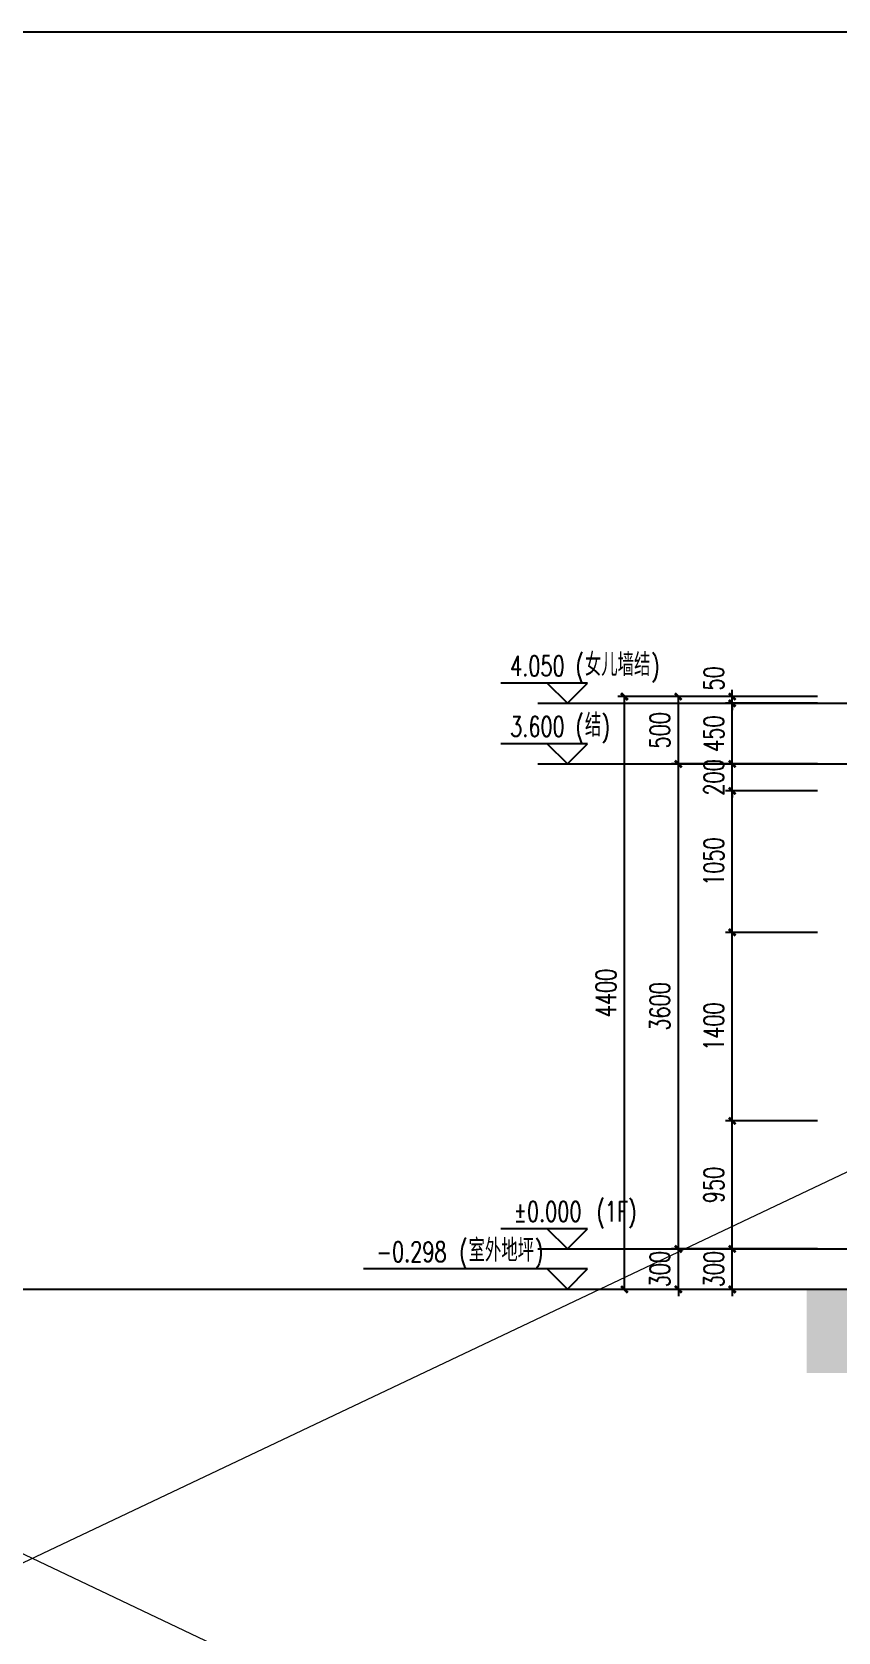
# Model space of a CAD drawing. Extents: x -4210259 to 293730, y -7499 to 868879.
# Drawn here: x -2303760 to -2297778, y 550594 to 562470 of the extents above; entities that cross this region are included whole.
import ezdxf

# ---------------------------------------------------------------- set-up
doc = ezdxf.new("R2010")
doc.units = 0
doc.header["$LTSCALE"] = 1000
doc.header["$MEASUREMENT"] = 0
doc.linetypes.add('DOTE', pattern=[2.42, 2, -0.2, 0.02, -0.2])
doc.layers.get('Defpoints').update_dxf_attribs({"color": 210})
for name, color, linetype in [('A-AXIS-D', 1, 'Continuous'), ('A-AXIS-DOTE', 14, 'DOTE'), ('A-AXIS-DP', 126, 'Continuous'), ('A-AXIS-ELEV', 4, 'Continuous'), ('A-LIN-V', 9, 'Continuous'), ('A-SFCE', 30, 'Continuous'), ('PUB_TEXT', 7, 'Continuous')]:
    doc.layers.add(name, color=color, linetype=linetype)
doc.layers.add('A-WALL-HATCH', color=8, linetype='Continuous', lineweight=13)
doc.styles.add('_TCH_DIM', font='SIMPLEX', dxfattribs={"bigfont": 'GBCBIG'})
doc.styles.add('_TCH_DIM_T3', font='SIMPLEX', dxfattribs={"width": 0.705882, "bigfont": 'GBCBIG'})
doc.dimstyles.new('_TCH_ARCH&&50', dxfattribs={"dimtxt": 148.75, "dimasz": 50, "dimexe": 50, "dimexo": 50, "dimgap": 63.125, "dimtad": 1, "dimdec": 0, "dimzin": 0, "dimdsep": 46, "dimtxsty": '_TCH_DIM_T3', "dimblk": 'ARCHTICK', "dimcen": 0.09, "dimclrt": 7, "dimazin": 2, "dimtfac": 1, "dimtdec": 0, "dimtix": 1, "dimtmove": 2, "dimatfit": 3, "dimfxl": 0, "dimtolj": 1, "dimtzin": 0, "dimarcsym": 0})

# ---------------------------------------------------------------- blocks, each defined once
blk = doc.blocks.new('_ArchTick')
at = {"color": 0, "linetype": 'ByBlock', "const_width": 0.4}
blk.add_lwpolyline([(-0.5, -0.5), (0.5, 0.5)], dxfattribs=at)
blk = doc.blocks.new('*D706')
at = {"layer": 'A-AXIS-DP', "color": 0, "lineweight": -2}
for p, q in [((-2298563, 557537), (-2298563, 557587)), ((-2297930, 557537), (-2298613, 557537)), ((-2297930, 557487), (-2298613, 557487)), ((-2298563, 557487), (-2298563, 557537)), ((-2298563, 557487), (-2298563, 557437))]:
    blk.add_line(p, q, dxfattribs=at)
at = {"layer": 'Defpoints', "color": 0}
for p in [(-2298563, 557537), (-2297880, 557537), (-2297880, 557487)]:
    blk.add_point(p, dxfattribs=at)
at = {"layer": 'A-AXIS-DP', "color": 0, "lineweight": -2, "xscale": 50, "yscale": 50, "zscale": 50}
for p, rotation in [((-2298563, 557537), 270), ((-2298563, 557487), 90)]:
    blk.add_blockref('_ArchTick', p, dxfattribs=dict(at, rotation=rotation))
at = {"layer": 'A-AXIS-DP', "color": 7, "insert": (-2298700, 557672), "char_height": 148.8, "attachment_point": 5, "rotation": 90, "style": '_TCH_DIM_T3'}
blk.add_mtext('\\A1;50', dxfattribs=at)
blk = doc.blocks.new('*D707')
at = {"layer": 'A-AXIS-DP', "color": 0, "lineweight": -2}
for p, q in [((-2297930, 557487), (-2298613, 557487)), ((-2298563, 557037), (-2298563, 557487)), ((-2297930, 557037), (-2298613, 557037))]:
    blk.add_line(p, q, dxfattribs=at)
at = {"layer": 'Defpoints', "color": 0}
for p in [(-2298563, 557487), (-2297880, 557487), (-2297880, 557037)]:
    blk.add_point(p, dxfattribs=at)
at = {"layer": 'A-AXIS-DP', "color": 0, "lineweight": -2, "xscale": 50, "yscale": 50, "zscale": 50}
for p, rotation in [((-2298563, 557487), 90), ((-2298563, 557037), 270)]:
    blk.add_blockref('_ArchTick', p, dxfattribs=dict(at, rotation=rotation))
at = {"layer": 'A-AXIS-DP', "color": 7, "insert": (-2298700, 557262), "char_height": 148.8, "attachment_point": 5, "rotation": 90, "style": '_TCH_DIM_T3'}
blk.add_mtext('\\A1;450', dxfattribs=at)
blk = doc.blocks.new('*D708')
at = {"layer": 'A-AXIS-DP', "color": 0, "lineweight": -2}
for p, q in [((-2297930, 557037), (-2298613, 557037)), ((-2298563, 557037), (-2298563, 557087)), ((-2298563, 556837), (-2298563, 557037)), ((-2297930, 556837), (-2298613, 556837)), ((-2298563, 556837), (-2298563, 556787))]:
    blk.add_line(p, q, dxfattribs=at)
at = {"layer": 'Defpoints', "color": 0}
for p in [(-2298563, 557037), (-2297880, 557037), (-2297880, 556837)]:
    blk.add_point(p, dxfattribs=at)
at = {"layer": 'A-AXIS-DP', "color": 0, "lineweight": -2, "xscale": 50, "yscale": 50, "zscale": 50}
for p, rotation in [((-2298563, 557037), 270), ((-2298563, 556837), 90)]:
    blk.add_blockref('_ArchTick', p, dxfattribs=dict(at, rotation=rotation))
at = {"layer": 'A-AXIS-DP', "color": 7, "insert": (-2298700, 556937), "char_height": 148.8, "attachment_point": 5, "rotation": 90, "style": '_TCH_DIM_T3'}
blk.add_mtext('\\A1;200', dxfattribs=at)
blk = doc.blocks.new('*D709')
at = {"layer": 'A-AXIS-DP', "color": 0, "lineweight": -2}
for p, q in [((-2297930, 556837), (-2298613, 556837)), ((-2298563, 555787), (-2298563, 556837)), ((-2297930, 555787), (-2298613, 555787))]:
    blk.add_line(p, q, dxfattribs=at)
at = {"layer": 'Defpoints', "color": 0}
for p in [(-2298563, 556837), (-2297880, 556837), (-2297880, 555787)]:
    blk.add_point(p, dxfattribs=at)
at = {"layer": 'A-AXIS-DP', "color": 0, "lineweight": -2, "xscale": 50, "yscale": 50, "zscale": 50}
for p, rotation in [((-2298563, 556837), 90), ((-2298563, 555787), 270)]:
    blk.add_blockref('_ArchTick', p, dxfattribs=dict(at, rotation=rotation))
at = {"layer": 'A-AXIS-DP', "color": 7, "insert": (-2298700, 556312), "char_height": 148.8, "attachment_point": 5, "rotation": 90, "style": '_TCH_DIM_T3'}
blk.add_mtext('\\A1;1050', dxfattribs=at)
blk = doc.blocks.new('*D710')
at = {"layer": 'A-AXIS-DP', "color": 0, "lineweight": -2}
for p, q in [((-2297930, 555787), (-2298613, 555787)), ((-2298563, 554387), (-2298563, 555787)), ((-2297930, 554387), (-2298613, 554387))]:
    blk.add_line(p, q, dxfattribs=at)
at = {"layer": 'Defpoints', "color": 0}
for p in [(-2298563, 555787), (-2297880, 555787), (-2297880, 554387)]:
    blk.add_point(p, dxfattribs=at)
at = {"layer": 'A-AXIS-DP', "color": 0, "lineweight": -2, "xscale": 50, "yscale": 50, "zscale": 50}
for p, rotation in [((-2298563, 555787), 90), ((-2298563, 554387), 270)]:
    blk.add_blockref('_ArchTick', p, dxfattribs=dict(at, rotation=rotation))
at = {"layer": 'A-AXIS-DP', "color": 7, "insert": (-2298700, 555087), "char_height": 148.8, "attachment_point": 5, "rotation": 90, "style": '_TCH_DIM_T3'}
blk.add_mtext('\\A1;1400', dxfattribs=at)
blk = doc.blocks.new('*D711')
at = {"layer": 'A-AXIS-DP', "color": 0, "lineweight": -2}
for p, q in [((-2297930, 554387), (-2298613, 554387)), ((-2298563, 553437), (-2298563, 554387)), ((-2297930, 553437), (-2298613, 553437))]:
    blk.add_line(p, q, dxfattribs=at)
at = {"layer": 'Defpoints', "color": 0}
for p in [(-2298563, 554387), (-2297880, 554387), (-2297880, 553437)]:
    blk.add_point(p, dxfattribs=at)
at = {"layer": 'A-AXIS-DP', "color": 0, "lineweight": -2, "xscale": 50, "yscale": 50, "zscale": 50}
for p, rotation in [((-2298563, 554387), 90), ((-2298563, 553437), 270)]:
    blk.add_blockref('_ArchTick', p, dxfattribs=dict(at, rotation=rotation))
at = {"layer": 'A-AXIS-DP', "color": 7, "insert": (-2298700, 553912), "char_height": 148.8, "attachment_point": 5, "rotation": 90, "style": '_TCH_DIM_T3'}
blk.add_mtext('\\A1;950', dxfattribs=at)
blk = doc.blocks.new('*D712')
at = {"layer": 'A-AXIS-DP', "color": 0, "lineweight": -2}
for p, q in [((-2297930, 553437), (-2298613, 553437)), ((-2298563, 553437), (-2298563, 553487)), ((-2298563, 553137), (-2298563, 553437)), ((-2297930, 553137), (-2298613, 553137)), ((-2298563, 553137), (-2298563, 553087))]:
    blk.add_line(p, q, dxfattribs=at)
at = {"layer": 'Defpoints', "color": 0}
for p in [(-2298563, 553437), (-2297880, 553437), (-2297880, 553137)]:
    blk.add_point(p, dxfattribs=at)
at = {"layer": 'A-AXIS-DP', "color": 0, "lineweight": -2, "xscale": 50, "yscale": 50, "zscale": 50}
for p, rotation in [((-2298563, 553437), 270), ((-2298563, 553137), 90)]:
    blk.add_blockref('_ArchTick', p, dxfattribs=dict(at, rotation=rotation))
at = {"layer": 'A-AXIS-DP', "color": 7, "insert": (-2298700, 553287), "char_height": 148.8, "attachment_point": 5, "rotation": 90, "style": '_TCH_DIM_T3'}
blk.add_mtext('\\A1;300', dxfattribs=at)
blk = doc.blocks.new('*D713')
at = {"layer": 'A-AXIS-D', "color": 0, "lineweight": -2}
for p, q in [((-2298977, 557537), (-2299413, 557537)), ((-2299363, 553137), (-2299363, 557537)), ((-2298977, 553137), (-2299413, 553137))]:
    blk.add_line(p, q, dxfattribs=at)
at = {"layer": 'Defpoints', "color": 0}
for p in [(-2299363, 557537), (-2298927, 557537), (-2298927, 553137)]:
    blk.add_point(p, dxfattribs=at)
at = {"layer": 'A-AXIS-D', "color": 0, "lineweight": -2, "xscale": 50, "yscale": 50, "zscale": 50}
for p, rotation in [((-2299363, 557537), 90), ((-2299363, 553137), 270)]:
    blk.add_blockref('_ArchTick', p, dxfattribs=dict(at, rotation=rotation))
at = {"layer": 'A-AXIS-D', "color": 7, "insert": (-2299500, 555337), "char_height": 148.8, "attachment_point": 5, "rotation": 90, "style": '_TCH_DIM_T3'}
blk.add_mtext('\\A1;4400', dxfattribs=at)
blk = doc.blocks.new('*D714')
at = {"layer": 'A-AXIS-D', "color": 0, "lineweight": -2}
for p, q in [((-2298577, 557537), (-2299013, 557537)), ((-2298963, 557037), (-2298963, 557537)), ((-2298577, 557037), (-2299013, 557037))]:
    blk.add_line(p, q, dxfattribs=at)
at = {"layer": 'Defpoints', "color": 0}
for p in [(-2298963, 557537), (-2298527, 557537), (-2298527, 557037)]:
    blk.add_point(p, dxfattribs=at)
at = {"layer": 'A-AXIS-D', "color": 0, "lineweight": -2, "xscale": 50, "yscale": 50, "zscale": 50}
for p, rotation in [((-2298963, 557537), 90), ((-2298963, 557037), 270)]:
    blk.add_blockref('_ArchTick', p, dxfattribs=dict(at, rotation=rotation))
at = {"layer": 'A-AXIS-D', "color": 7, "insert": (-2299100, 557287), "char_height": 148.8, "attachment_point": 5, "rotation": 90, "style": '_TCH_DIM_T3'}
blk.add_mtext('\\A1;500', dxfattribs=at)
blk = doc.blocks.new('*D715')
at = {"layer": 'A-AXIS-D', "color": 0, "lineweight": -2}
for p, q in [((-2298577, 557037), (-2299013, 557037)), ((-2298963, 553437), (-2298963, 557037)), ((-2298577, 553437), (-2299013, 553437))]:
    blk.add_line(p, q, dxfattribs=at)
at = {"layer": 'Defpoints', "color": 0}
for p in [(-2298963, 557037), (-2298527, 557037), (-2298527, 553437)]:
    blk.add_point(p, dxfattribs=at)
at = {"layer": 'A-AXIS-D', "color": 0, "lineweight": -2, "xscale": 50, "yscale": 50, "zscale": 50}
for p, rotation in [((-2298963, 557037), 90), ((-2298963, 553437), 270)]:
    blk.add_blockref('_ArchTick', p, dxfattribs=dict(at, rotation=rotation))
at = {"layer": 'A-AXIS-D', "color": 7, "insert": (-2299100, 555237), "char_height": 148.8, "attachment_point": 5, "rotation": 90, "style": '_TCH_DIM_T3'}
blk.add_mtext('\\A1;3600', dxfattribs=at)
blk = doc.blocks.new('*D716')
at = {"layer": 'A-AXIS-D', "color": 0, "lineweight": -2}
for p, q in [((-2298577, 553437), (-2299013, 553437)), ((-2298963, 553437), (-2298963, 553487)), ((-2298963, 553137), (-2298963, 553437)), ((-2298577, 553137), (-2299013, 553137)), ((-2298963, 553137), (-2298963, 553087))]:
    blk.add_line(p, q, dxfattribs=at)
at = {"layer": 'Defpoints', "color": 0}
for p in [(-2298963, 553437), (-2298527, 553437), (-2298527, 553137)]:
    blk.add_point(p, dxfattribs=at)
at = {"layer": 'A-AXIS-D', "color": 0, "lineweight": -2, "xscale": 50, "yscale": 50, "zscale": 50}
for p, rotation in [((-2298963, 553437), 270), ((-2298963, 553137), 90)]:
    blk.add_blockref('_ArchTick', p, dxfattribs=dict(at, rotation=rotation))
at = {"layer": 'A-AXIS-D', "color": 7, "insert": (-2299100, 553287), "char_height": 148.8, "attachment_point": 5, "rotation": 90, "style": '_TCH_DIM_T3'}
blk.add_mtext('\\A1;300', dxfattribs=at)

msp = doc.modelspace()

# ---------------------------------------------------------------- hatches: boundary and pattern name
at = {"layer": 'A-WALL-HATCH'}
h = msp.add_hatch(dxfattribs=at)
h.set_pattern_fill('夯实土壤', color=256, scale=40)
h.set_pattern_definition([(45, (-40602099716.08, -3385448092.55), (-158.9576044107, 158.9576044107), []), (45, (-40602099632.08, -3385448092.55), (-158.9576044107, 158.9576044107), []), (45, (-40602099548.08, -3385448092.55), (-158.9576044107, 158.9576044107), []), (135, (-40602099716.08, -3385448092.55), (-158.9576044107, -158.9576044107), [106, -118.8]), (135, (-40602099674.08, -3385448050.55), (-158.9576044107, -158.9576044107), [106, -118.8]), (135, (-40602099632.08, -3385448008.55), (-158.9576044107, -158.9576044107), [106, -118.8])])
h.paths.add_polyline_path([(-2284240, 553137.5), (-2282616.7, 553137.5), (-2282616.7, 552517.5), (-2284240, 552517.5)])
h.paths.add_polyline_path([(-2289590, 553162.5), (-2284540, 553162.5), (-2284540, 552677.5), (-2284540, 552517.5), (-2289590, 552517.5)])
h.paths.add_polyline_path([(-2293738.8, 553162.5), (-2289890, 553162.5), (-2289890, 552517.5), (-2293738.8, 552517.5)])
h.paths.add_polyline_path([(-2298010, 553137.5), (-2294038.8, 553137.5), (-2294038.8, 552517.5), (-2298010, 552517.5)])

# ---------------------------------------------------------------- linework, layer by layer
at = {"layer": 'A-AXIS-DOTE', "ltscale": 30}
for p, q in [((-2300006.7, 557487.5), (-2282616.7, 557487.5)), ((-2300006.7, 557037.5), (-2282616.7, 557037.5)), ((-2300006.7, 553437.5), (-2282616.7, 553437.5))]:
    msp.add_line(p, q, dxfattribs=at)
at = {"layer": 'A-AXIS-DOTE'}
msp.add_line((-2300006.7, 553137.5), (-2282616.7, 553137.5), dxfattribs=at)
at = {"layer": 'A-AXIS-ELEV'}
for p, q in [((-2299636.7, 557637.5), (-2300280.5, 557637.5)), ((-2299786.7, 557487.5), (-2299936.7, 557637.5)), ((-2299786.7, 557487.5), (-2299636.7, 557637.5)), ((-2299636.7, 557187.5), (-2300280.5, 557187.5)), ((-2299786.7, 557037.5), (-2299936.7, 557187.5)), ((-2299786.7, 557037.5), (-2299636.7, 557187.5)), ((-2299636.7, 553587.5), (-2300280.5, 553587.5)), ((-2299786.7, 553437.5), (-2299936.7, 553587.5)), ((-2299786.7, 553437.5), (-2299636.7, 553587.5)), ((-2299636.6, 553289.4), (-2301300, 553289.4)), ((-2299786.6, 553139.4), (-2299936.6, 553289.4)), ((-2299786.6, 553139.4), (-2299636.6, 553289.4))]:
    msp.add_line(p, q, dxfattribs=at)
at = {"layer": 'A-LIN-V'}
msp.add_lwpolyline([(-2327650, 562470), (-2279870, 562470), (-2279870, 539810), (-2327650, 539810)], close=True, dxfattribs=at)
at = {"layer": 'A-SFCE'}
msp.add_line((-2310322.8, 553137.5), (-2294040, 553137.5), dxfattribs=at)
at = {"layer": 'A-WALL-HATCH'}
for p, q in [((-2279870, 539810), (-2327650, 562470)), ((-2327650, 539810), (-2279870, 562470))]:
    msp.add_line(p, q, dxfattribs=at)

# ---------------------------------------------------------------- texts
at = {"layer": 'PUB_TEXT', "style": '_TCH_DIM', "width": 0.705882}
for s, height, p in [('4.050', 148.75, (-2300211.5, 557690)), ('(', 148.8, (-2299726.5, 557690)), (')', 148.8, (-2299165, 557690)), ('3.600', 148.75, (-2300211.5, 557240)), ('(', 148.8, (-2299726.5, 557240)), (')', 148.8, (-2299533.6, 557240)), ('%%P0.000', 148.75, (-2300185.5, 553640)), ('(1F)', 148.75, (-2299570.5, 553640)), ('-0.298', 148.75, (-2301205, 553341.9)), ('(', 148.8, (-2300590, 553341.9)), (')', 148.8, (-2300028.5, 553341.9))]:
    msp.add_text(s, height=height, dxfattribs=at).set_placement(p)
at = {"layer": 'PUB_TEXT', "style": '_TCH_DIM'}
for s, height, p in [('女儿墙结', 168.79, (-2299656.5, 557690)), ('结', 168.8, (-2299656.5, 557240)), ('室外地坪', 168.79, (-2300520, 553341.9))]:
    msp.add_text(s, height=height, dxfattribs=at).set_placement(p)

# ---------------------------------------------------------------- dimensions: what is measured, and where the dimension line sits
at = {"layer": 'A-AXIS-D'}
for p1, p2, picture, middle in [((-2298926.7, 553137.5), (-2298926.7, 557537.5), '*D713', (-2299500.1, 555337.5)), ((-2298526.7, 557037.5), (-2298526.7, 557537.5), '*D714', (-2299100.1, 557287.5)), ((-2298526.7, 553437.5), (-2298526.7, 557037.5), '*D715', (-2299100.1, 555237.5)), ((-2298526.7, 553137.5), (-2298526.7, 553437.5), '*D716', (-2299100.1, 553287.5))]:
    dim = msp.add_aligned_dim(p1=p1, p2=p2, distance=435.8, dimstyle='_TCH_ARCH&&50', dxfattribs=at)
    dim.commit()
    dim.dimension.update_dxf_attribs({"geometry": picture, "text_midpoint": middle})
at = {"layer": 'A-AXIS-DP'}
dim = msp.add_linear_dim(base=(-2298562.6, 557537.5), p1=(-2297880, 557487.5), p2=(-2297880, 557537.5), angle=90, dimstyle='_TCH_ARCH&&50', dxfattribs=at)
dim.commit()
dim.dimension.update_dxf_attribs({"geometry": '*D706', "text_midpoint": (-2298700.1, 557672.5), "dimtype": 129})
for p1, p2, picture, middle in [((-2297880, 557037.5), (-2297880, 557487.5), '*D707', (-2298700.1, 557262.5)), ((-2297880, 556837.5), (-2297880, 557037.5), '*D708', (-2298700.1, 556937.5)), ((-2297880, 555787.5), (-2297880, 556837.5), '*D709', (-2298700.1, 556312.5)), ((-2297880, 554387.5), (-2297880, 555787.5), '*D710', (-2298700.1, 555087.5)), ((-2297880, 553437.5), (-2297880, 554387.5), '*D711', (-2298700.1, 553912.5)), ((-2297880, 553137.5), (-2297880, 553437.5), '*D712', (-2298700.1, 553287.5))]:
    dim = msp.add_aligned_dim(p1=p1, p2=p2, distance=682.6, dimstyle='_TCH_ARCH&&50', dxfattribs=at)
    dim.commit()
    dim.dimension.update_dxf_attribs({"geometry": picture, "text_midpoint": middle})

doc.saveas('drawing.dxf')
